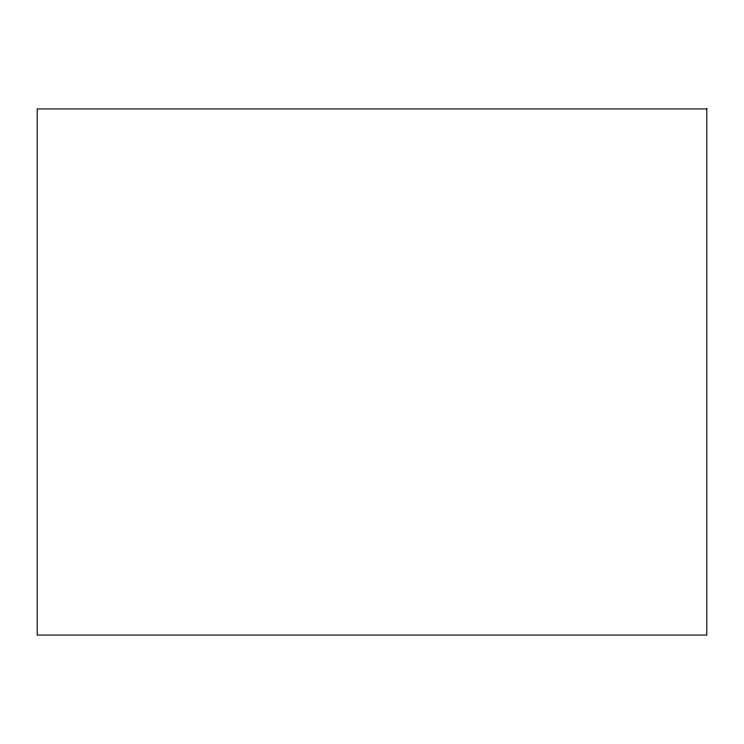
<?xml version="1.0" encoding="UTF-8"?>
<svg xmlns="http://www.w3.org/2000/svg" width="744" height="744" viewBox="0 0 744 744"><rect width="100%" height="100%" fill="white"/><g stroke="black" fill="none" stroke-linecap="round" stroke-linejoin="round"><path stroke-width="1.12" d="M706.8 108.94L37.2 108.94L37.2 635.06L706.8 635.06L706.8 108.94"/></g></svg>
